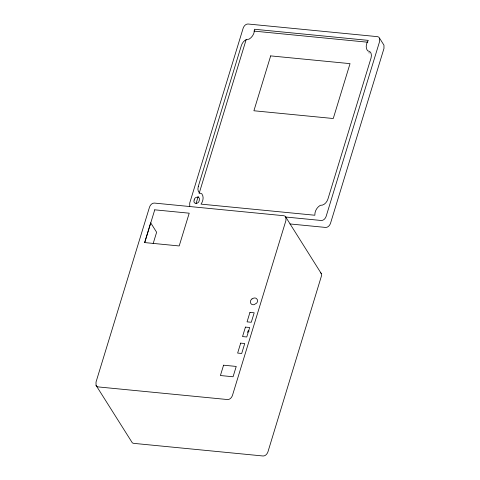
<?xml version="1.0" encoding="UTF-8"?>
<svg xmlns="http://www.w3.org/2000/svg" width="480" height="480" viewBox="0 0 480 480"><rect width="100%" height="100%" fill="white"/><g stroke="black" fill="none" stroke-linecap="round" stroke-linejoin="round"><path stroke-width="0.72" d="M144.642 242.574L150.684 222.81L156.624 232.254L153.174 243.552M196.05 203.514L198.24 196.35M199.116 193.482L246.228 39.396M247.566 332.436L248.01 330.972L249.162 331.08M253.812 31.092L367.788 42.228M368.862 52.848L369.288 52.89M285.612 217.008L321.366 220.5C323.73 220.494 325.428 218.424 326.148 216.348L379.614 41.478L379.584 38.214L378.774 37.134L377.574 36.66L247.956 24C245.592 24.006 243.894 26.076 243.174 28.152L189.714 203.022L189.744 206.292M289.98 223.956L325.734 227.448C328.098 227.436 329.796 225.366 330.516 223.296L383.982 48.426L383.952 45.156L379.584 38.214M285.894 217.278L285.084 216.198L283.884 215.73L154.266 203.064C151.902 203.076 150.204 205.146 149.484 207.216L96.018 382.086L96.048 385.356L132.342 442.866L133.542 443.34L263.16 456C265.524 455.994 267.222 453.924 267.942 451.848L321.672 275.238L321.372 273.708L285.894 217.278L285.924 220.548L232.458 395.418C231.738 397.488 230.04 399.558 227.676 399.564L98.058 386.904L96.858 386.436L96.048 385.356M320.568 272.628L321.372 273.708M198.282 186.468L197.886 189.084L198.33 191.37L199.542 192.99L201.774 193.74C204.12 196.8 203.1 201.198 201.024 204.126L314.838 215.244C314.646 211.278 316.902 207.33 320.304 205.314C324.006 205.644 326.802 202.356 327.9 199.134L371.04 58.032L371.436 55.416L370.998 53.13L369.78 51.51L367.554 50.766C365.208 47.7 366.228 43.302 368.298 40.374L254.49 29.256C254.676 33.222 252.426 37.17 249.024 39.186C245.316 38.856 242.526 42.144 241.422 45.366L198.282 186.468M194.148 199.992C192.48 204.432 198.87 204.426 199.266 200.49C200.94 196.05 194.55 196.056 194.148 199.992M154.746 209.826L144.732 242.586L179.19 245.952L189.21 213.192L154.746 209.826M270.678 55.89L253.902 110.766L333.258 118.518L350.04 63.642L270.678 55.89M223.566 365.196L220.41 375.528L233.07 376.764L236.232 366.432L223.566 365.196M245.442 327.096L242.544 336.57L246.774 336.984L249.672 327.51L245.442 327.096M249.954 312.39L247.056 321.858L251.286 322.272L254.184 312.798L249.954 312.39M240.684 343.128L237.642 353.076L241.698 353.472L244.74 343.524L240.684 343.128M252.006 298.914L251.286 299.598A3.918 3.204 -32.2 0 0 250.518 302.97L251.532 304.236A3.732 3.054 -32.2 0 0 254.142 304.638L256.644 303.12A3.918 3.204 -32.2 0 0 257.406 299.748L256.392 298.482A3.732 3.054 -32.2 0 0 253.788 298.08L252.006 298.914"/></g></svg>
